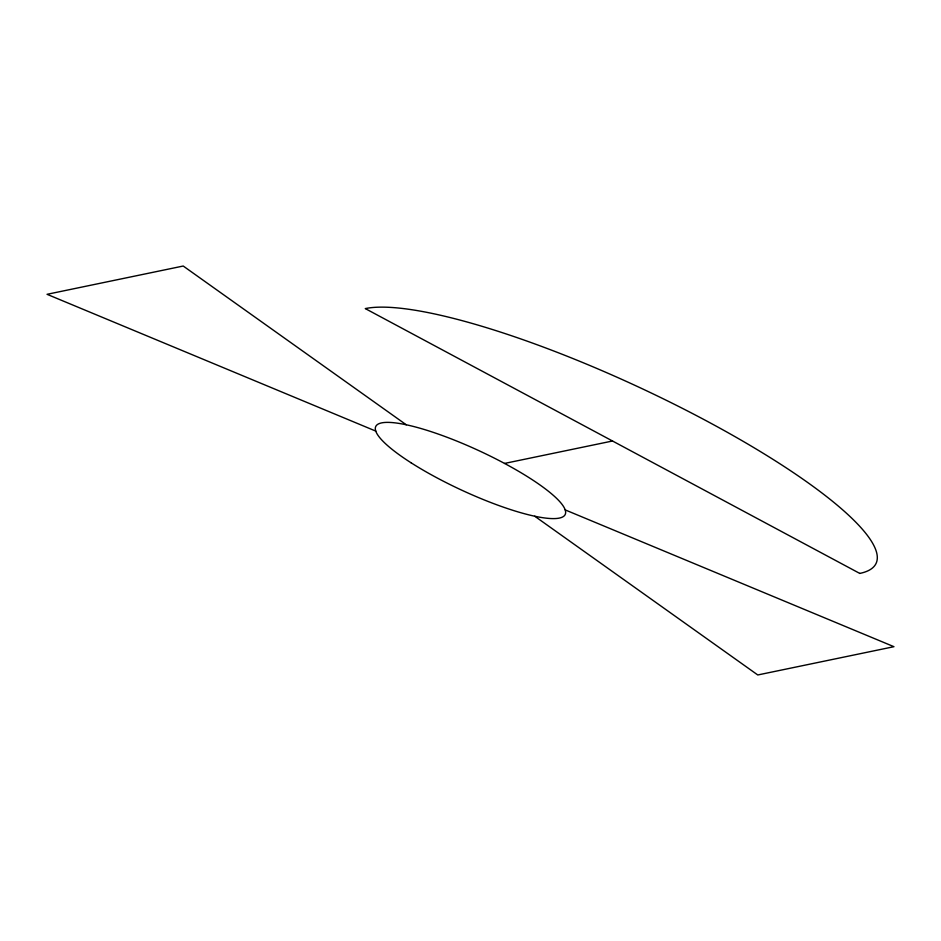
<?xml version="1.0" encoding="UTF-8"?>
<svg xmlns="http://www.w3.org/2000/svg" width="941" height="941" viewBox="0 0 941 941"><rect width="100%" height="100%" fill="white"/><g stroke="black" fill="none" stroke-linecap="round" stroke-linejoin="round"><path stroke-width="1.41" d="M504.541 463.431L612.52 441M375.812 431.107L47.05 294.31L183.224 266.032L406.265 424.779M565.188 509.893L893.95 646.69L757.776 674.968L534.735 516.221M859.768 573.422L365.284 308.589A290.581 59.918 24.9 0 1 707.267 421.321A290.581 59.918 24.9 0 1 859.768 573.422M411.017 462.749A104.416 21.525 24.9 0 0 564.541 515.492A104.416 21.525 24.9 0 0 435.93 433.26A104.416 21.525 24.9 0 0 411.017 462.749"/></g></svg>
